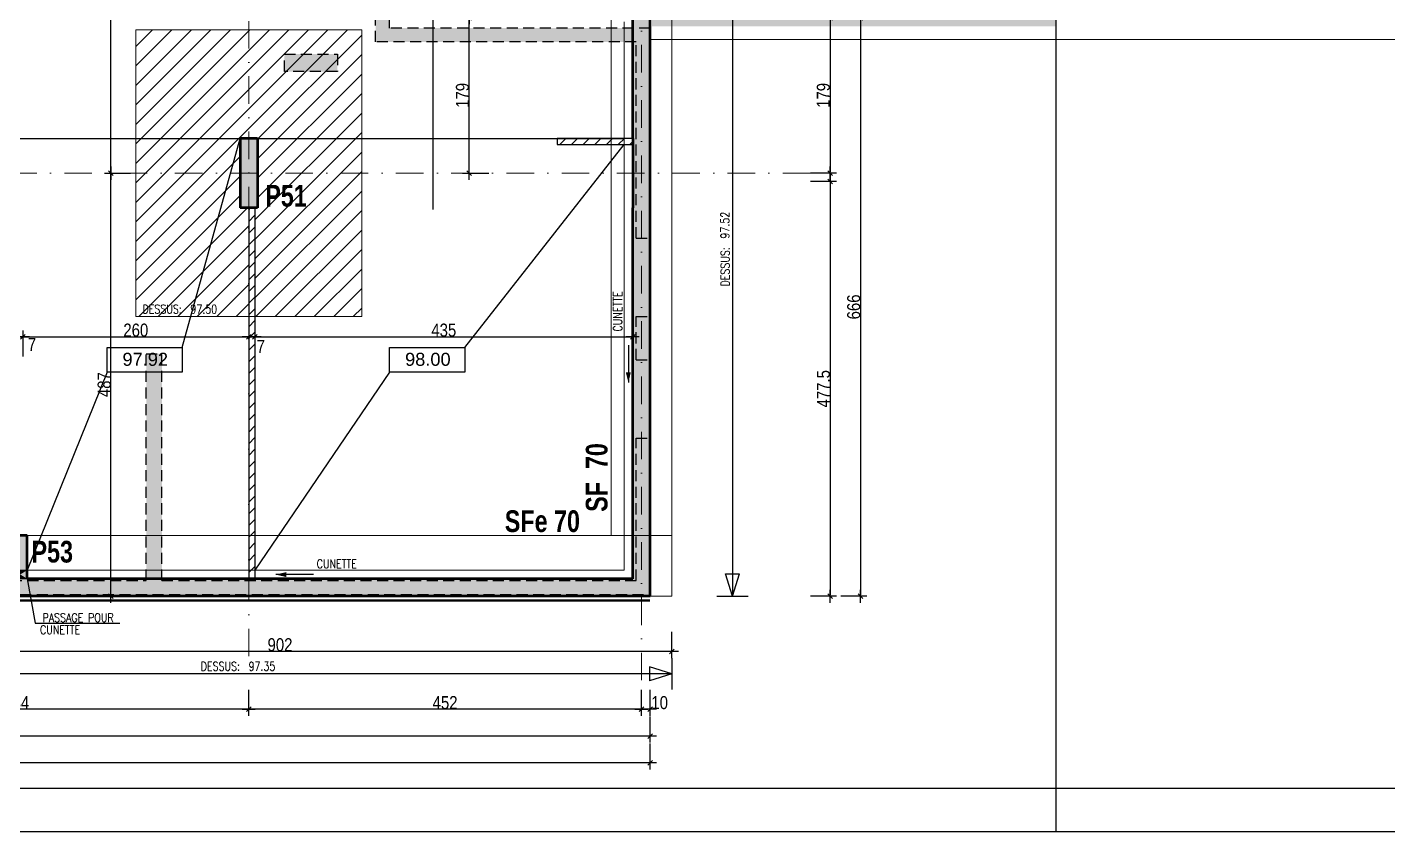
# Model space of a CAD drawing. Header units: centimetres. Extents: x 16433 to 114398, y -50094 to -12305.
# Drawn here: x 43999 to 45565, y -21057 to -20130 of the extents above; entities that cross this region are included whole.
import ezdxf
from ezdxf.enums import TextEntityAlignment as Align

# ---------------------------------------------------------------- set-up
doc = ezdxf.new("R2010")
doc.units = ezdxf.units.CM
doc.header["$LTSCALE"] = 0.5
for name, pattern in [('CACHEX2', [19.05, 12.7, -6.35]), ('TIRETPT2', [12.7, 6.35, -3.175, 0, -3.175]), ('TIRETPTX2', [50.8, 25.4, -12.7, 0, -12.7])]:
    doc.linetypes.add(name, pattern=pattern)
doc.layers.get('0').update_dxf_attribs({"linetype": 'CONTINUOUS'})
doc.layers.get('DEFPOINTS').update_dxf_attribs({"linetype": 'CONTINUOUS'})
for name, color, linetype in [('01_cloisons', 1, 'CONTINUOUS'), ('01_cote_gen', 4, 'CONTINUOUS'), ('01_linteaux', 2, 'CONTINUOUS'), ('01_murs_sup', 2, 'CACHEX2'), ('01_poch_murs', 253, 'CONTINUOUS'), ('01_poch_poteaux', 250, 'CONTINUOUS'), ('01_poch_Semelles', 253, 'CONTINUOUS'), ('01_texte', 230, 'CONTINUOUS'), ('AA_COTES', 2, 'CONTINUOUS')]:
    doc.layers.add(name, color=color, linetype=linetype)
for name, color, linetype, lineweight in [('01_murs_coup', 5, 'CONTINUOUS', 60), ('01_sem', 42, 'CONTINUOUS', 15), ('01_tram_axes', 2, 'TIRETPTX2', 9)]:
    doc.layers.add(name, color=color, linetype=linetype, lineweight=lineweight)
doc.styles.add('ARIAL', font='arial.ttf')
doc.styles.add('impact', font='impact.ttf')
doc.styles.add('SIMPLEX1', font='SIMPLEX.shx', dxfattribs={"width": 0.8, "height": 10})
doc.styles.add('STYLE2', font='ARIALN.TTF')
doc.dimstyles.new('JB50', dxfattribs={"dimscale": 0.1, "dimtxt": 150, "dimasz": 15, "dimexe": 0.1, "dimexo": 0.1, "dimgap": 0.09, "dimtad": 1, "dimdec": 1, "dimdsep": 46, "dimtxsty": 'STYLE2', "dimblk1": 'BOND_G', "dimblk2": 'BOND_D', "dimsah": 1, "dimcen": 1.5, "dimdle": 0.01, "dimse1": 1, "dimse2": 1, "dimclrd": 4, "dimclre": 2, "dimclrt": 6, "dimazin": 2, "dimtfac": 2.333333, "dimtdec": 1, "dimtix": 1, "dimtmove": 2, "dimatfit": 3, "dimldrblk": 'BOND_G', "dimfxl": 1, "dimtolj": 1, "dimtzin": 0, "dimarcsym": 0})
pattern_1 = [(45, (-10233.557, 8782.937), (-6.7351921, 6.7351921), [])]

# ---------------------------------------------------------------- blocks, each defined once
blk = doc.blocks.new('BOND_G')
at = {"layer": 'AA_COTES', "color": 0}
for p, q in [((0, -5), (0, 15)), ((5, 0), (-5, 0)), ((1.8, 1.8), (-1.8, -1.8))]:
    blk.add_line(p, q, dxfattribs=at)
blk = doc.blocks.new('BOND_D')
at = {"layer": 'AA_COTES', "color": 0}
for p, q in [((5, 0), (-5, 0)), ((-1.8, -1.8), (1.8, 1.8)), ((0, 5), (0, -15))]:
    blk.add_line(p, q, dxfattribs=at)
blk = doc.blocks.new('*D147')
at = {"layer": '01_cote_gen', "color": 4, "lineweight": -2, "transparency": 16777216}
blk.add_line((44252.1, -20915.7), (43721.1, -20915.7), dxfattribs=at)
at = {"layer": 'DEFPOINTS', "color": 0, "transparency": 16777216}
for p in [(43719.6, -20898.5), (44253.6, -20898.5), (43719.6, -20915.7)]:
    blk.add_point(p, dxfattribs=at)
at = {"layer": '01_cote_gen', "color": 4, "lineweight": -2, "transparency": 16777216, "xscale": 1.5, "yscale": 1.5, "zscale": 1.5, "rotation": 180}
blk.add_blockref('BOND_D', (43719.6, -20915.7), dxfattribs=at)
at = {"layer": '01_cote_gen', "color": 4, "lineweight": -2, "transparency": 16777216, "xscale": 1.5, "yscale": 1.5, "zscale": 1.5}
blk.add_blockref('BOND_G', (44253.6, -20915.7), dxfattribs=at)
at = {"layer": '01_cote_gen', "color": 6, "transparency": 16777216, "insert": (43986.6, -20908.1), "char_height": 15, "attachment_point": 5, "style": 'STYLE2'}
blk.add_mtext('\\A1;534', dxfattribs=at)
blk = doc.blocks.new('*D150')
at = {"layer": '01_cote_gen', "color": 4, "lineweight": -2, "transparency": 16777216}
blk.add_line((44714.1, -20946.6), (42640.1, -20946.6), dxfattribs=at)
at = {"layer": 'DEFPOINTS', "color": 0, "transparency": 16777216}
for p in [(42638.6, -20774.4), (44715.6, -20809.3), (42638.6, -20946.6)]:
    blk.add_point(p, dxfattribs=at)
at = {"layer": '01_cote_gen', "color": 4, "lineweight": -2, "transparency": 16777216, "xscale": 1.5, "yscale": 1.5, "zscale": 1.5, "rotation": 180}
blk.add_blockref('BOND_D', (42638.6, -20946.6), dxfattribs=at)
at = {"layer": '01_cote_gen', "color": 4, "lineweight": -2, "transparency": 16777216, "xscale": 1.5, "yscale": 1.5, "zscale": 1.5}
blk.add_blockref('BOND_G', (44715.6, -20946.6), dxfattribs=at)
at = {"layer": '01_cote_gen', "color": 6, "transparency": 16777216, "insert": (43677.1, -20939), "char_height": 15, "attachment_point": 5, "style": 'STYLE2'}
blk.add_mtext('\\A1;2077', dxfattribs=at)
blk = doc.blocks.new('*D157')
at = {"layer": '01_cote_gen', "color": 4, "lineweight": -2, "transparency": 16777216}
blk.add_line((44714.1, -20977.4), (39960.1, -20977.4), dxfattribs=at)
at = {"layer": 'DEFPOINTS', "color": 0, "transparency": 16777216}
for p in [(39958.6, -20954.1), (44715.6, -20954.1), (39958.6, -20977.4)]:
    blk.add_point(p, dxfattribs=at)
at = {"layer": '01_cote_gen', "color": 4, "lineweight": -2, "transparency": 16777216, "xscale": 1.5, "yscale": 1.5, "zscale": 1.5, "rotation": 180}
blk.add_blockref('BOND_D', (39958.6, -20977.4), dxfattribs=at)
at = {"layer": '01_cote_gen', "color": 4, "lineweight": -2, "transparency": 16777216, "xscale": 1.5, "yscale": 1.5, "zscale": 1.5}
blk.add_blockref('BOND_G', (44715.6, -20977.4), dxfattribs=at)
at = {"layer": '01_cote_gen', "color": 6, "transparency": 16777216, "insert": (42337.1, -20969.8), "char_height": 15, "attachment_point": 5, "style": 'STYLE2'}
blk.add_mtext('\\A1;4757', dxfattribs=at)
blk = doc.blocks.new('*D261')
at = {"layer": '01_cote_gen', "color": 4, "lineweight": -2, "transparency": 16777216}
blk.add_line((44095, -20784), (44095, -20300), dxfattribs=at)
at = {"layer": 'DEFPOINTS', "color": 0, "transparency": 16777216}
for p in [(44095, -20298.5), (44174.2, -20298.5), (44110.4, -20785.5)]:
    blk.add_point(p, dxfattribs=at)
at = {"layer": '01_cote_gen', "color": 4, "lineweight": -2, "transparency": 16777216, "xscale": 1.5, "yscale": 1.5, "zscale": 1.5}
for name, p, rotation in [('BOND_D', (44095, -20298.5), 90), ('BOND_G', (44095, -20785.5), 270)]:
    blk.add_blockref(name, p, dxfattribs=dict(at, rotation=rotation))
at = {"layer": '01_cote_gen', "color": 6, "transparency": 16777216, "insert": (44087.3, -20542), "char_height": 15, "attachment_point": 5, "rotation": 90, "style": 'STYLE2'}
blk.add_mtext('\\A1;487', dxfattribs=at)
blk = doc.blocks.new('*D262')
at = {"layer": '01_cote_gen', "color": 4, "lineweight": -2, "transparency": 16777216}
blk.add_line((44095, -20297), (44095, -19635), dxfattribs=at)
at = {"layer": 'DEFPOINTS', "color": 0, "transparency": 16777216}
for p in [(44095, -19633.5), (44151.7, -19633.5), (44174.2, -20298.5)]:
    blk.add_point(p, dxfattribs=at)
at = {"layer": '01_cote_gen', "color": 4, "lineweight": -2, "transparency": 16777216, "xscale": 1.5, "yscale": 1.5, "zscale": 1.5}
for name, p, rotation in [('BOND_D', (44095, -19633.5), 90), ('BOND_G', (44095, -20298.5), 270)]:
    blk.add_blockref(name, p, dxfattribs=dict(at, rotation=rotation))
at = {"layer": '01_cote_gen', "color": 6, "transparency": 16777216, "insert": (44087.3, -20036), "char_height": 15, "attachment_point": 5, "rotation": 90, "style": 'STYLE2'}
blk.add_mtext('\\A1;665', dxfattribs=at)
blk = doc.blocks.new('*D265')
at = {"layer": '01_cote_gen', "color": 4, "lineweight": -2, "transparency": 16777216}
blk.add_line((44507.3, -20297), (44507.3, -20121), dxfattribs=at)
at = {"layer": 'DEFPOINTS', "color": 0, "transparency": 16777216}
for p in [(44507.3, -20119.5), (44556.2, -20119.5), (44504.9, -20298.5)]:
    blk.add_point(p, dxfattribs=at)
at = {"layer": '01_cote_gen', "color": 4, "lineweight": -2, "transparency": 16777216, "xscale": 1.5, "yscale": 1.5, "zscale": 1.5}
for name, p, rotation in [('BOND_D', (44507.3, -20119.5), 90), ('BOND_G', (44507.3, -20298.5), 270)]:
    blk.add_blockref(name, p, dxfattribs=dict(at, rotation=rotation))
at = {"layer": '01_cote_gen', "color": 6, "transparency": 16777216, "insert": (44499.7, -20209), "char_height": 15, "attachment_point": 5, "rotation": 90, "style": 'STYLE2'}
blk.add_mtext('\\A1;179', dxfattribs=at)
blk = doc.blocks.new('*D279')
at = {"layer": '01_cote_gen', "color": 4, "lineweight": -2, "transparency": 16777216}
blk.add_line((44922.7, -20121), (44922.7, -20297), dxfattribs=at)
at = {"layer": 'DEFPOINTS', "color": 0, "transparency": 16777216}
for p in [(44580.4, -20119.5), (44610.1, -20298.5), (44922.7, -20298.5)]:
    blk.add_point(p, dxfattribs=at)
at = {"layer": '01_cote_gen', "color": 4, "lineweight": -2, "transparency": 16777216, "xscale": 1.5, "yscale": 1.5, "zscale": 1.5}
for name, p, rotation in [('BOND_G', (44922.7, -20119.5), 90), ('BOND_D', (44922.7, -20298.5), 270)]:
    blk.add_blockref(name, p, dxfattribs=dict(at, rotation=rotation))
at = {"layer": '01_cote_gen', "color": 6, "transparency": 16777216, "insert": (44915, -20209), "char_height": 15, "attachment_point": 5, "rotation": 90, "style": 'STYLE2'}
blk.add_mtext('\\A1;179', dxfattribs=at)
blk = doc.blocks.new('*D280')
at = {"layer": '01_cote_gen', "color": 4, "lineweight": -2, "transparency": 16777216}
blk.add_line((44922.7, -20309.5), (44922.7, -20784), dxfattribs=at)
at = {"layer": 'DEFPOINTS', "color": 0, "transparency": 16777216}
for p in [(44900, -20308), (44657.3, -20785.5), (44922.7, -20785.5)]:
    blk.add_point(p, dxfattribs=at)
at = {"layer": '01_cote_gen', "color": 4, "lineweight": -2, "transparency": 16777216, "xscale": 1.5, "yscale": 1.5, "zscale": 1.5}
for name, p, rotation in [('BOND_G', (44922.7, -20308), 90), ('BOND_D', (44922.7, -20785.5), 270)]:
    blk.add_blockref(name, p, dxfattribs=dict(at, rotation=rotation))
at = {"layer": '01_cote_gen', "color": 6, "transparency": 16777216, "insert": (44915.1, -20546.7), "char_height": 15, "attachment_point": 5, "rotation": 90, "style": 'STYLE2'}
blk.add_mtext('\\A1;477.5', dxfattribs=at)
blk = doc.blocks.new('*D281')
at = {"layer": '01_cote_gen', "color": 4, "lineweight": -2, "transparency": 16777216}
blk.add_line((44957.6, -20121), (44957.6, -20784), dxfattribs=at)
at = {"layer": 'DEFPOINTS', "color": 0, "transparency": 16777216}
for p in [(44603.4, -20119.5), (44670.4, -20785.5), (44957.6, -20785.5)]:
    blk.add_point(p, dxfattribs=at)
at = {"layer": '01_cote_gen', "color": 4, "lineweight": -2, "transparency": 16777216, "xscale": 1.5, "yscale": 1.5, "zscale": 1.5}
for name, p, rotation in [('BOND_G', (44957.6, -20119.5), 90), ('BOND_D', (44957.6, -20785.5), 270)]:
    blk.add_blockref(name, p, dxfattribs=dict(at, rotation=rotation))
at = {"layer": '01_cote_gen', "color": 6, "transparency": 16777216, "insert": (44950, -20452.5), "char_height": 15, "attachment_point": 5, "rotation": 90, "style": 'STYLE2'}
blk.add_mtext('\\A1;666', dxfattribs=at)
blk = doc.blocks.new('*D317')
at = {"layer": '01_cote_gen', "color": 4, "lineweight": -2, "transparency": 16777216}
blk.add_line((44739.1, -20849.2), (43840.1, -20849.2), dxfattribs=at)
at = {"layer": 'DEFPOINTS', "color": 0, "transparency": 16777216}
for p in [(44740.6, -20785.5), (43838.6, -20826.7), (43838.6, -20849.2)]:
    blk.add_point(p, dxfattribs=at)
at = {"layer": '01_cote_gen', "color": 4, "lineweight": -2, "transparency": 16777216, "xscale": 1.5, "yscale": 1.5, "zscale": 1.5, "rotation": 180}
blk.add_blockref('BOND_D', (43838.6, -20849.2), dxfattribs=at)
at = {"layer": '01_cote_gen', "color": 4, "lineweight": -2, "transparency": 16777216, "xscale": 1.5, "yscale": 1.5, "zscale": 1.5}
blk.add_blockref('BOND_G', (44740.6, -20849.2), dxfattribs=at)
at = {"layer": '01_cote_gen', "color": 6, "transparency": 16777216, "insert": (44289.6, -20841.5), "char_height": 15, "attachment_point": 5, "style": 'STYLE2'}
blk.add_mtext('\\A1;902', dxfattribs=at)
blk = doc.blocks.new('*D318')
at = {"layer": '01_cote_gen', "color": 4, "lineweight": -2, "transparency": 16777216}
blk.add_line((44704.1, -20915.7), (44255.1, -20915.7), dxfattribs=at)
at = {"layer": 'DEFPOINTS', "color": 0, "transparency": 16777216}
for p in [(44705.6, -20860.6), (44253.6, -20908.2), (44253.6, -20915.7)]:
    blk.add_point(p, dxfattribs=at)
at = {"layer": '01_cote_gen', "color": 4, "lineweight": -2, "transparency": 16777216, "xscale": 1.5, "yscale": 1.5, "zscale": 1.5, "rotation": 180}
blk.add_blockref('BOND_D', (44253.6, -20915.7), dxfattribs=at)
at = {"layer": '01_cote_gen', "color": 4, "lineweight": -2, "transparency": 16777216, "xscale": 1.5, "yscale": 1.5, "zscale": 1.5}
blk.add_blockref('BOND_G', (44705.6, -20915.7), dxfattribs=at)
at = {"layer": '01_cote_gen', "color": 6, "transparency": 16777216, "insert": (44479.6, -20908.1), "char_height": 15, "attachment_point": 5, "style": 'STYLE2'}
blk.add_mtext('\\A1;452', dxfattribs=at)
blk = doc.blocks.new('*D319')
at = {"layer": '01_cote_gen', "color": 4, "lineweight": -2, "transparency": 16777216}
blk.add_line((44714.1, -20915.7), (44707.1, -20915.7), dxfattribs=at)
at = {"layer": 'DEFPOINTS', "color": 0, "transparency": 16777216}
for p in [(44705.6, -20915.7), (44705.6, -20923.2), (44715.6, -20924.1)]:
    blk.add_point(p, dxfattribs=at)
at = {"layer": '01_cote_gen', "color": 4, "lineweight": -2, "transparency": 16777216, "xscale": 1.5, "yscale": 1.5, "zscale": 1.5, "rotation": 180}
blk.add_blockref('BOND_D', (44705.6, -20915.7), dxfattribs=at)
at = {"layer": '01_cote_gen', "color": 4, "lineweight": -2, "transparency": 16777216, "xscale": 1.5, "yscale": 1.5, "zscale": 1.5}
blk.add_blockref('BOND_G', (44715.6, -20915.7), dxfattribs=at)
at = {"layer": '01_cote_gen', "color": 6, "transparency": 16777216, "insert": (44726.6, -20908.1), "char_height": 15, "attachment_point": 5, "style": 'STYLE2'}
blk.add_mtext('\\A1;10', dxfattribs=at)
blk = doc.blocks.new('*D523')
at = {"layer": '01_cote_gen', "color": 4, "lineweight": -2, "transparency": 16777216}
blk.add_line((44255.1, -20487), (44259.1, -20487), dxfattribs=at)
at = {"layer": 'DEFPOINTS', "color": 0, "transparency": 16777216}
for p in [(44260.6, -20487), (44253.6, -20505.4), (44260.6, -20505.4)]:
    blk.add_point(p, dxfattribs=at)
at = {"layer": '01_cote_gen', "color": 4, "lineweight": -2, "transparency": 16777216, "xscale": 1.5, "yscale": 1.5, "zscale": 1.5, "rotation": 180}
blk.add_blockref('BOND_G', (44253.6, -20487), dxfattribs=at)
at = {"layer": '01_cote_gen', "color": 4, "lineweight": -2, "transparency": 16777216, "xscale": 1.5, "yscale": 1.5, "zscale": 1.5}
blk.add_blockref('BOND_D', (44260.6, -20487), dxfattribs=at)
at = {"layer": '01_cote_gen', "color": 6, "transparency": 16777216, "insert": (44267.5, -20498), "char_height": 15, "attachment_point": 5, "style": 'STYLE2'}
blk.add_mtext('\\A1;7', dxfattribs=at)
blk = doc.blocks.new('*D524')
at = {"layer": '01_cote_gen', "color": 4, "lineweight": -2, "transparency": 16777216}
blk.add_line((43988.1, -20487), (43992.1, -20487), dxfattribs=at)
at = {"layer": 'DEFPOINTS', "color": 0, "transparency": 16777216}
for p in [(43993.6, -20487), (43986.6, -20504.5), (43993.6, -20504.5)]:
    blk.add_point(p, dxfattribs=at)
at = {"layer": '01_cote_gen', "color": 4, "lineweight": -2, "transparency": 16777216, "xscale": 1.5, "yscale": 1.5, "zscale": 1.5, "rotation": 180}
blk.add_blockref('BOND_G', (43986.6, -20487), dxfattribs=at)
at = {"layer": '01_cote_gen', "color": 4, "lineweight": -2, "transparency": 16777216, "xscale": 1.5, "yscale": 1.5, "zscale": 1.5}
blk.add_blockref('BOND_D', (43993.6, -20487), dxfattribs=at)
at = {"layer": '01_cote_gen', "color": 6, "transparency": 16777216, "insert": (44004.1, -20495.7), "char_height": 15, "attachment_point": 5, "style": 'STYLE2'}
blk.add_mtext('\\A1;7', dxfattribs=at)
blk = doc.blocks.new('*D525')
at = {"layer": '01_cote_gen', "color": 4, "lineweight": -2, "transparency": 16777216}
blk.add_line((43995.1, -20487), (44252.1, -20487), dxfattribs=at)
at = {"layer": 'DEFPOINTS', "color": 0, "transparency": 16777216}
for p in [(43993.6, -20494.5), (44253.6, -20487), (44253.6, -20497.4)]:
    blk.add_point(p, dxfattribs=at)
at = {"layer": '01_cote_gen', "color": 4, "lineweight": -2, "transparency": 16777216, "xscale": 1.5, "yscale": 1.5, "zscale": 1.5, "rotation": 180}
blk.add_blockref('BOND_G', (43993.6, -20487), dxfattribs=at)
at = {"layer": '01_cote_gen', "color": 4, "lineweight": -2, "transparency": 16777216, "xscale": 1.5, "yscale": 1.5, "zscale": 1.5}
blk.add_blockref('BOND_D', (44253.6, -20487), dxfattribs=at)
at = {"layer": '01_cote_gen', "color": 6, "transparency": 16777216, "insert": (44123.6, -20479.3), "char_height": 15, "attachment_point": 5, "style": 'STYLE2'}
blk.add_mtext('\\A1;260', dxfattribs=at)
blk = doc.blocks.new('*D526')
at = {"layer": '01_cote_gen', "color": 4, "lineweight": -2, "transparency": 16777216}
blk.add_line((44262.1, -20487), (44694.1, -20487), dxfattribs=at)
at = {"layer": 'DEFPOINTS', "color": 0, "transparency": 16777216}
for p in [(44695.6, -20487), (44695.6, -20489), (44260.6, -20517.3)]:
    blk.add_point(p, dxfattribs=at)
at = {"layer": '01_cote_gen', "color": 4, "lineweight": -2, "transparency": 16777216, "xscale": 1.5, "yscale": 1.5, "zscale": 1.5, "rotation": 180}
blk.add_blockref('BOND_G', (44260.6, -20487), dxfattribs=at)
at = {"layer": '01_cote_gen', "color": 4, "lineweight": -2, "transparency": 16777216, "xscale": 1.5, "yscale": 1.5, "zscale": 1.5}
blk.add_blockref('BOND_D', (44695.6, -20487), dxfattribs=at)
at = {"layer": '01_cote_gen', "color": 6, "transparency": 16777216, "insert": (44478.1, -20479.3), "char_height": 15, "attachment_point": 5, "style": 'STYLE2'}
blk.add_mtext('\\A1;435', dxfattribs=at)

msp = doc.modelspace()

# ---------------------------------------------------------------- hatches: boundary and pattern name
at = {"layer": '01_murs_sup'}
h = msp.add_hatch(dxfattribs=at)
h.set_pattern_fill('DASH', color=256, scale=2.5, angle=135)
h.set_pattern_definition([(135, (25186.803, -57921.042), (-11.2253202, 2e-15), [7.9375, -7.9375])])
h.paths.add_polyline_path([(44294.633, -20161.484), (44294.633, -20181.484), (44355.633, -20181.484), (44355.633, -20161.484)], flags=17)
h.paths.add_polyline_path([(44399.633, -19856.484), (44399.633, -19961.484), (44415.633, -19961.484), (44415.633, -19856.484)], flags=17)
h.paths.add_polyline_path([(44415.633, -20131.484), (44415.633, -20086.484), (44399.633, -20086.484), (44399.633, -20147.484), (44699.633, -20147.484), (44699.633, -20373.484), (44715.633, -20373.484), (44715.633, -20131.484)], flags=17)
h.paths.add_polyline_path([(44699.633, -20463.484), (44699.633, -20513.484), (44715.633, -20513.484), (44715.633, -20463.484)], flags=17)
h.paths.add_polyline_path([(43751.633, -19787.484), (43751.633, -19717.484), (43733.633, -19717.484), (43733.633, -19722.484), (43687.633, -19722.484), (43687.633, -19740.484), (43733.633, -19740.484), (43733.633, -19805.484), (43923.633, -19805.484), (43923.633, -20767.484), (43331.633, -20767.484), (43331.633, -20737.484), (43291.633, -20737.484), (43291.633, -20763.484), (43285.633, -20763.484), (43285.633, -20783.484), (44715.633, -20783.484), (44715.633, -20603.484), (44699.633, -20603.484), (44699.633, -20767.484), (44153.633, -20767.484), (44153.633, -20506.484), (44135.633, -20506.484), (44135.633, -20767.484), (43941.633, -20767.484), (43941.633, -19787.484)])
h.paths.add_polyline_path([(43175.633, -19722.484), (43175.633, -20418.484), (43291.633, -20418.484), (43291.633, -20457.484), (43331.633, -20457.484), (43331.633, -20402.484), (43191.633, -20402.484), (43191.633, -19740.484), (43584.633, -19740.484), (43584.633, -19722.484)])
h.paths.add_polyline_path([(43528.633, -20169.484), (43528.633, -20189.484), (43578.633, -20189.484), (43578.633, -20169.484)], flags=17)
h.paths.add_polyline_path([(43175.633, -20763.484), (43175.633, -20783.484), (43255.633, -20783.484), (43255.633, -20763.484)])
h.paths.add_polyline_path([(43355.633, -19315.484), (43191.633, -19315.484), (43191.633, -19185.465), (43175.633, -19185.465), (43175.633, -19392.484), (43191.633, -19392.484), (43191.633, -19333.484), (43355.633, -19333.484), (43355.633, -19511.484), (43578.633, -19511.484), (43578.633, -19493.484), (43373.633, -19493.484), (43373.633, -19333.484), (43578.633, -19333.484), (43578.633, -19315.484)])
h.paths.add_polyline_path([(43751.633, -19407.484), (43751.633, -19308.484), (43733.633, -19308.484), (43733.633, -19425.484), (43768.633, -19425.484), (43768.633, -19573.484), (43733.633, -19573.484), (43733.633, -19614.484), (43751.633, -19614.484), (43751.633, -19591.484), (44399.633, -19591.484), (44399.633, -19616.484), (44415.633, -19616.484), (44415.633, -19589.484), (44599.633, -19589.484), (44599.633, -19603.484), (44615.633, -19603.484), (44615.633, -19508.484), (44599.633, -19508.484), (44599.633, -19573.484), (43786.633, -19573.484), (43786.633, -19407.484)])
at = {"layer": '01_poch_murs'}
h = msp.add_hatch(color=256, dxfattribs=at)
h.dxf.hatch_style = 1
h.paths.add_polyline_path([(45182.394, -20109.484), (44717.633, -20109.484), (44717.633, -20129.484), (45182.394, -20129.484)])
h.paths.add_polyline_path([(44715.633, -20109.484), (44695.633, -20109.484), (44695.633, -20258.484), (44695.633, -20338.484), (44695.633, -20765.484), (43998.633, -20765.484), (43998.633, -20715.484), (43982.633, -20715.484), (43982.633, -20765.484), (43464.633, -20765.484), (43464.633, -20715.484), (43448.633, -20715.484), (43448.633, -20765.484), (42658.633, -20765.484), (42658.633, -20559.484), (42638.633, -20559.484), (42638.633, -20785.484), (44715.633, -20785.484)])
h = msp.add_hatch(dxfattribs=at)
h.set_pattern_fill('ANSI31', color=256, scale=3)
h.set_pattern_definition(pattern_1)
h.paths.add_polyline_path([(44695.633, -20258.484), (44608.633, -20258.484), (44608.633, -20265.484), (44695.633, -20265.484)])
h = msp.add_hatch(dxfattribs=at)
h.set_pattern_fill('ANSI31', color=256, scale=3)
h.set_pattern_definition(pattern_1)
h.paths.add_polyline_path([(44260.633, -20338.484), (44253.633, -20338.484), (44253.633, -20765.489), (44260.633, -20765.489)])
at = {"layer": '01_poch_poteaux'}
h = msp.add_hatch(color=256, dxfattribs=at)
h.dxf.hatch_style = 1
h.paths.add_polyline_path([(44253.633, -20258.484), (44243.633, -20258.484), (44243.633, -20307.984), (44253.633, -20307.984)])
h.paths.add_polyline_path([(44263.633, -20258.484), (44253.633, -20258.484), (44253.633, -20307.984), (44263.633, -20307.984)])
h.paths.add_polyline_path([(44253.633, -20307.984), (44243.633, -20307.984), (44243.633, -20338.484), (44253.633, -20338.484)])
h.paths.add_polyline_path([(44263.633, -20307.984), (44253.633, -20307.984), (44253.633, -20338.484), (44263.633, -20338.484)])
h = msp.add_hatch(color=256, dxfattribs=at)
h.dxf.hatch_style = 1
h.paths.add_polyline_path([(43998.633, -20715.484), (43982.633, -20715.484), (43982.633, -20755.484), (43998.633, -20755.484)])
h.paths.add_polyline_path([(43998.633, -20755.484), (43982.633, -20755.484), (43982.633, -20765.484), (43998.633, -20765.484)])
at = {"layer": '01_poch_Semelles', "linetype": 'CACHEX2', "ltscale": 2}
h = msp.add_hatch(dxfattribs=at)
h.set_pattern_fill('ANSI31', color=256, scale=5)
h.paths.add_polyline_path([(44253.633, -20133.484), (44123.633, -20133.484), (44123.633, -20258.484), (44243.633, -20258.484), (44253.633, -20258.484)])
h.paths.add_polyline_path([(44383.633, -20133.484), (44253.633, -20133.484), (44253.633, -20258.484), (44263.633, -20258.484), (44383.633, -20258.484)])
h.paths.add_polyline_path([(44383.633, -20258.484), (44263.633, -20258.484), (44263.633, -20298.484), (44383.633, -20298.484)])
h.paths.add_polyline_path([(44243.633, -20258.484), (44123.633, -20258.484), (44123.633, -20298.484), (44232.579, -20298.484)])
h.paths.add_polyline_path([(44232.579, -20298.484), (44123.633, -20298.484), (44123.633, -20463.484), (44186.984, -20463.484)])
h.paths.add_polyline_path([(44243.633, -20298.484), (44232.579, -20298.484), (44186.984, -20463.484), (44253.633, -20463.484), (44253.633, -20338.484), (44243.633, -20338.484)])
h.paths.add_polyline_path([(44243.633, -20258.484), (44232.579, -20298.484), (44243.633, -20298.484)], flags=17)
h.paths.add_polyline_path([(44383.633, -20298.484), (44263.633, -20298.484), (44263.633, -20338.484), (44260.633, -20338.484), (44260.633, -20463.484), (44383.633, -20463.484)])
h.paths.add_polyline_path([(44127.817, -20462.14), (44180.055, -20462.14), (44180.055, -20447.14), (44127.817, -20447.14)], flags=24)
h.paths.add_polyline_path([(44183.34, -20462.14), (44220.34, -20462.14), (44220.34, -20447.14), (44183.34, -20447.14)], flags=24)
h.paths.add_polyline_path([(44267.719, -20344.72), (44325.347, -20344.72), (44325.347, -20306.502), (44267.719, -20306.502)], flags=24)

# ---------------------------------------------------------------- linework, layer by layer
msp.add_line((45182.394, -16856.715), (45182.394, -21056.715))
at = {"layer": '01_cloisons'}
for p, q in [((44695.633, -20258.484), (44608.633, -20258.484)), ((44608.633, -20258.484), (44608.633, -20265.484)), ((44695.633, -20258.484), (44695.633, -20265.484)), ((44608.633, -20265.484), (44695.633, -20265.484)), ((44253.633, -20338.484), (44253.633, -20765.489)), ((44253.633, -20338.484), (44260.633, -20338.484)), ((44260.633, -20338.484), (44260.633, -20765.489)), ((44253.633, -20765.489), (44260.633, -20765.489))]:
    msp.add_line(p, q, dxfattribs=at)
at = {"layer": '01_cote_gen'}
msp.add_line((47895.797, -21056.715), (38882.394, -21056.715), dxfattribs=at)
at = {"layer": '01_linteaux', "linetype": 'CACHEX2', "ltscale": 7, "const_width": 3}
msp.add_lwpolyline([(44715.633, -20790.484), (42633.633, -20790.484)], dxfattribs=at)
at = {"layer": '01_murs_coup', "linetype": 'Continuous', "lineweight": 50}
for p, q in [((44695.633, -20258.484), (44695.633, -20109.484)), ((44715.633, -20785.484), (44715.633, -20109.484)), ((44263.633, -20258.484), (44243.633, -20258.484)), ((44243.633, -20258.484), (44243.633, -20338.484)), ((44263.633, -20258.484), (44263.633, -20338.484)), ((44695.633, -20258.484), (44695.633, -20338.484)), ((44695.633, -20258.484), (44695.633, -20258.484)), ((44263.633, -20338.484), (44243.633, -20338.484)), ((44695.633, -20765.484), (44695.633, -20338.484)), ((44695.633, -20338.484), (44695.633, -20338.484)), ((43998.633, -20715.484), (43982.633, -20715.484)), ((43998.633, -20765.484), (43998.633, -20715.484)), ((44695.633, -20765.484), (43998.633, -20765.484)), ((44715.633, -20785.484), (42638.633, -20785.484))]:
    msp.add_line(p, q, dxfattribs=at)
at = {"layer": '01_murs_sup', "ltscale": 2}
for p, q in [((44399.633, -20147.484), (44399.633, -20086.484)), ((44415.633, -20131.484), (44415.633, -20086.484)), ((44715.633, -20131.484), (44415.633, -20131.484)), ((44715.633, -20373.484), (44715.633, -20131.484)), ((44699.633, -20147.484), (44399.633, -20147.484)), ((44699.633, -20373.484), (44699.633, -20147.484)), ((44294.633, -20161.484), (44355.633, -20161.484)), ((44294.633, -20181.484), (44294.633, -20161.484)), ((44355.633, -20161.484), (44355.633, -20181.484)), ((44355.633, -20181.484), (44294.633, -20181.484)), ((44699.633, -20373.484), (44715.633, -20373.484)), ((44699.633, -20513.484), (44699.633, -20463.484)), ((44699.633, -20463.484), (44715.633, -20463.484)), ((44715.633, -20513.484), (44715.633, -20463.484)), ((44135.633, -20767.484), (44135.633, -20506.484)), ((44135.633, -20506.484), (44153.633, -20506.484)), ((44153.633, -20767.484), (44153.633, -20506.484)), ((44699.633, -20513.484), (44715.633, -20513.484)), ((44699.633, -20767.484), (44699.633, -20603.484)), ((44699.633, -20603.484), (44715.633, -20603.484)), ((44715.633, -20783.484), (44715.633, -20603.484)), ((43941.633, -20767.484), (44135.633, -20767.484)), ((44153.633, -20767.484), (44699.633, -20767.484)), ((43285.633, -20783.484), (44715.633, -20783.484))]:
    msp.add_line(p, q, dxfattribs=at)
at = {"layer": '01_sem', "linetype": 'Continuous'}
for p, q in [((44740.633, -20785.484), (44740.633, -19653.484)), ((44670.633, -20715.484), (44670.633, -19723.484)), ((44383.633, -20133.484), (44123.633, -20133.484)), ((44123.633, -20463.484), (44123.633, -20133.484)), ((44383.633, -20463.484), (44383.633, -20133.484)), ((44685.633, -20124.484), (44685.633, -20755.484)), ((46135.633, -20144.484), (44715.633, -20144.484)), ((44383.633, -20463.484), (44123.633, -20463.484)), ((44740.633, -20715.484), (43218.633, -20715.484)), ((43982.633, -20755.484), (43998.633, -20755.484)), ((44685.633, -20755.484), (43998.633, -20755.484)), ((43982.633, -20765.484), (43998.633, -20765.484)), ((44715.633, -20785.484), (44740.633, -20785.484))]:
    msp.add_line(p, q, dxfattribs=at)
msp.add_solid([(43982.633, -20755.484), (43998.633, -20755.484), (43998.633, -20765.484), (43982.633, -20765.484)], dxfattribs=at)
at = {"layer": '01_texte'}
for p, q in [((44810.427, -17176.912), (44810.428, -20785.484)), ((44465.633, -19808.484), (44465.633, -20340.484)), ((43729.633, -20258.484), (44243.633, -20258.484)), ((44177.067, -20499.371), (44243.633, -20258.484)), ((44263.633, -20258.484), (44685.633, -20258.484)), ((44502.329, -20499.371), (44685.633, -20265.484)), ((44690.54, -20496.567), (44690.54, -20539.594)), ((44090.49, -20527.467), (43998.633, -20755.484)), ((44415.751, -20527.467), (44260.633, -20755.484)), ((44327.989, -20760.61), (44284.961, -20760.61)), ((44810.428, -20785.484), (44802.366, -20759.849)), ((44802.366, -20759.849), (44818.489, -20759.849)), ((44810.428, -20785.484), (44818.489, -20759.849)), ((43998.633, -20765.484), (44007.765, -20816.471)), ((44792.35, -20785.484), (44828.506, -20785.484)), ((44007.765, -20816.471), (44105.233, -20816.471)), ((44740.633, -20856.681), (44740.633, -20892.837)), ((44740.633, -20874.759), (42638.633, -20874.759)), ((44740.633, -20874.759), (44714.997, -20866.697)), ((44714.997, -20866.697), (44714.997, -20882.82)), ((44740.633, -20874.759), (44714.997, -20882.82)), ((46845.797, -21006.715), (38882.394, -21006.715))]:
    msp.add_line(p, q, dxfattribs=at)
for points in [[(44090.49, -20499.371), (44177.067, -20499.371), (44177.067, -20527.467), (44090.49, -20527.467)], [(44415.751, -20499.371), (44502.329, -20499.371), (44502.329, -20527.467), (44415.751, -20527.467)]]:
    msp.add_lwpolyline(points, close=True, dxfattribs=at)
for points in [[(44690.54, -20539.594), (44687.681, -20527.811), (44690.54, -20527.811)], [(44690.54, -20539.594), (44693.398, -20527.811), (44690.54, -20527.811)], [(44284.961, -20760.61), (44296.745, -20757.752), (44296.745, -20760.61)], [(44284.961, -20760.61), (44296.745, -20763.469), (44296.745, -20760.61)]]:
    msp.add_solid(points, dxfattribs=at)
at = {"layer": '01_tram_axes', "linetype": 'TIRETPT2', "ltscale": 10}
for p, q in [((44705.633, -20882.274), (44705.633, -19575.045)), ((44253.633, -20854.694), (44253.633, -19911.604)), ((44899.965, -20298.484), (43387.521, -20298.484))]:
    msp.add_line(p, q, dxfattribs=at)

# ---------------------------------------------------------------- texts
at = {"layer": '01_texte', "style": 'impact'}
for s, p in [('P51', (44296.533, -20344.543)), ('SFe 70', (44591.569, -20719.117)), ('P53', (44027.507, -20754.234))]:
    msp.add_text(s, height=25, dxfattribs=at).set_placement(p, align=Align.BOTTOM_CENTER)
at = {"layer": '01_texte', "style": 'SIMPLEX1', "width": 0.8}
for s, p in [('97.52', (44809.739, -20358.448)), ('DESSUS:', (44809.916, -20406.352)), ('CUNETTE', (44686.246, -20457.646))]:
    msp.add_text(s, height=10, rotation=90, dxfattribs=at).set_placement(p, align=Align.BOTTOM_CENTER)
for s, p in [('DESSUS:', (44153.936, -20462.973)), ('97.50', (44201.84, -20462.973)), ('CUNETTE', (44354.971, -20756.206)), ('PASSAGE POUR', (44057.176, -20818.231)), ('CUNETTE', (44036.498, -20832.139)), ('DESSUS:', (44220.918, -20874.247)), ('97.35', (44268.822, -20874.247))]:
    msp.add_text(s, height=10, dxfattribs=at).set_placement(p, align=Align.BOTTOM_CENTER)
at = {"layer": '01_texte', "style": 'impact'}
msp.add_text('SF  70', height=25, rotation=90, dxfattribs=at).set_placement((44674.056, -20648.853), align=Align.BOTTOM_CENTER)
at = {"layer": '01_texte', "char_height": 15, "width": 90.385, "attachment_point": 5, "style": 'ARIAL'}
for s, insert in [('{\\fArial|b0|i0|c238|p34;97.}92', (44134.501, -20512.908)), ('98.00', (44459.762, -20512.908))]:
    msp.add_mtext(s, dxfattribs=dict(at, insert=insert))

# ---------------------------------------------------------------- dimensions: what is measured, and where the dimension line sits
at = {"layer": '01_cote_gen'}
dim = msp.add_linear_dim(base=(44094.953, -19633.484), p1=(44174.242, -20298.484), p2=(44151.7, -19633.484), angle=90, dimstyle='JB50', dxfattribs=at)
dim.commit()
dim.dimension.update_dxf_attribs({"geometry": '*D262', "text_midpoint": (44087.286, -20035.995), "dimtype": 160})
for base, p1, p2, picture, middle in [((44507.331, -20119.484), (44504.928, -20298.484), (44556.155, -20119.484), '*D265', (44499.663, -20208.984)), ((44922.702, -20298.484), (44580.365, -20119.484), (44610.055, -20298.484), '*D279', (44915.034, -20208.984)), ((44957.622, -20785.484), (44603.435, -20119.484), (44670.365, -20785.484), '*D281', (44949.954, -20452.484)), ((44094.953, -20298.484), (44110.424, -20785.484), (44174.242, -20298.484), '*D261', (44087.286, -20541.984)), ((44922.702, -20785.484), (44899.965, -20307.984), (44657.256, -20785.484), '*D280', (44915.065, -20546.734))]:
    dim = msp.add_linear_dim(base=base, p1=p1, p2=p2, angle=90, dimstyle='JB50', dxfattribs=at)
    dim.commit()
    dim.dimension.update_dxf_attribs({"geometry": picture, "text_midpoint": middle})
for base, p1, p2, picture, middle in [((43993.633, -20486.984), (43986.633, -20504.466), (43993.633, -20504.466), '*D524', (44004.057, -20495.721)), ((44260.633, -20486.984), (44253.633, -20505.37), (44260.633, -20505.37), '*D523', (44267.476, -20497.975)), ((44705.633, -20915.731), (44715.633, -20924.119), (44705.633, -20923.231), '*D319', (44726.62, -20908.064))]:
    dim = msp.add_linear_dim(base=base, p1=p1, p2=p2, dimstyle='JB50', dxfattribs=at)
    dim.commit()
    dim.dimension.update_dxf_attribs({"geometry": picture, "text_midpoint": middle, "dimtype": 160})
for base, p1, p2, picture, middle in [((44253.633, -20486.984), (43993.633, -20494.484), (44253.633, -20497.421), '*D525', (44123.633, -20479.317)), ((44695.633, -20486.984), (44260.633, -20517.261), (44695.633, -20489.021), '*D526', (44478.133, -20479.317)), ((42638.633, -20946.619), (44715.633, -20809.339), (42638.633, -20774.36), '*D150', (43677.133, -20938.952)), ((43838.633, -20849.181), (44740.633, -20785.484), (43838.633, -20826.681), '*D317', (44289.633, -20841.513)), ((44253.633, -20915.731), (44705.633, -20860.559), (44253.633, -20908.231), '*D318', (44479.633, -20908.064)), ((43719.633, -20915.731), (44253.633, -20898.549), (43719.633, -20898.549), '*D147', (43986.633, -20908.064)), ((39958.633, -20977.401), (44715.633, -20954.119), (39958.633, -20954.119), '*D157', (42337.133, -20969.764))]:
    dim = msp.add_linear_dim(base=base, p1=p1, p2=p2, dimstyle='JB50', dxfattribs=at)
    dim.commit()
    dim.dimension.update_dxf_attribs({"geometry": picture, "text_midpoint": middle})

doc.saveas('drawing.dxf')
